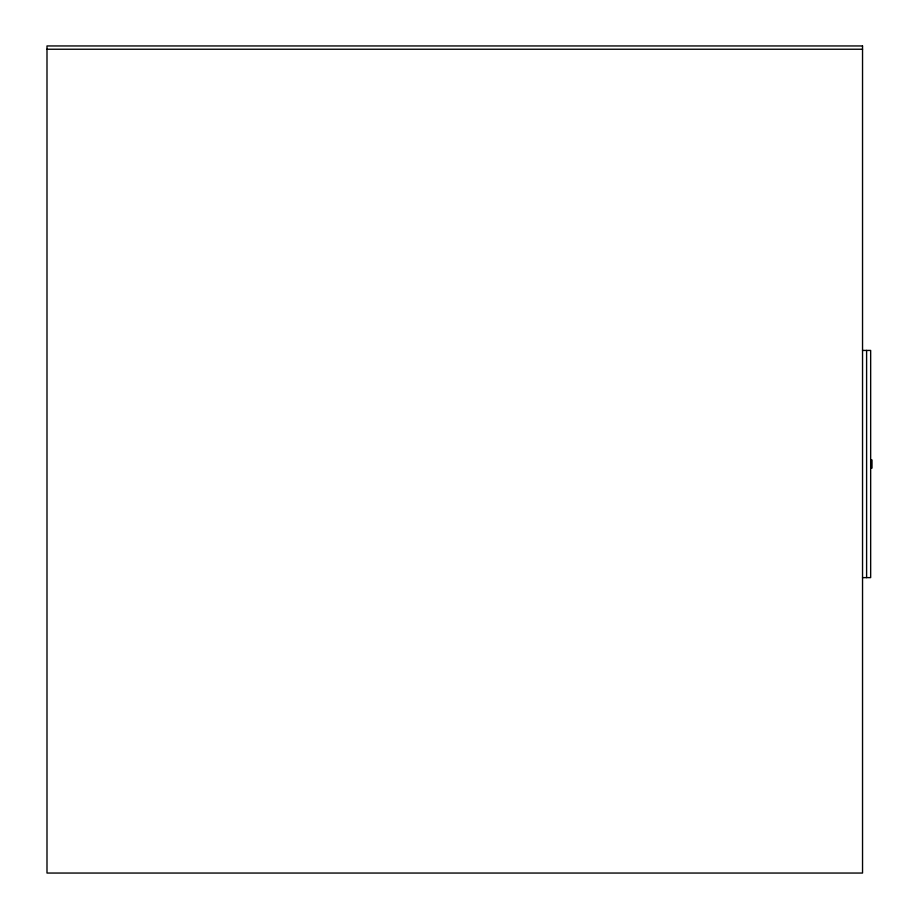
<?xml version="1.0" encoding="UTF-8"?>
<svg xmlns="http://www.w3.org/2000/svg" width="919" height="919" viewBox="0 0 919 919"><rect width="100%" height="100%" fill="white"/><g stroke="black" fill="none" stroke-linecap="round" stroke-linejoin="round"><path stroke-width="1.38" d="M46.995 49.235L862.539 49.235M862.539 350.426L870.661 350.426L870.661 577.626L862.539 577.626M870.661 459.971L872.005 459.971L872.005 468.093L870.661 468.093M866.606 350.426L866.606 577.626M862.539 45.95L46.995 45.95L46.995 873.05L862.539 873.05L862.539 45.95"/></g></svg>
